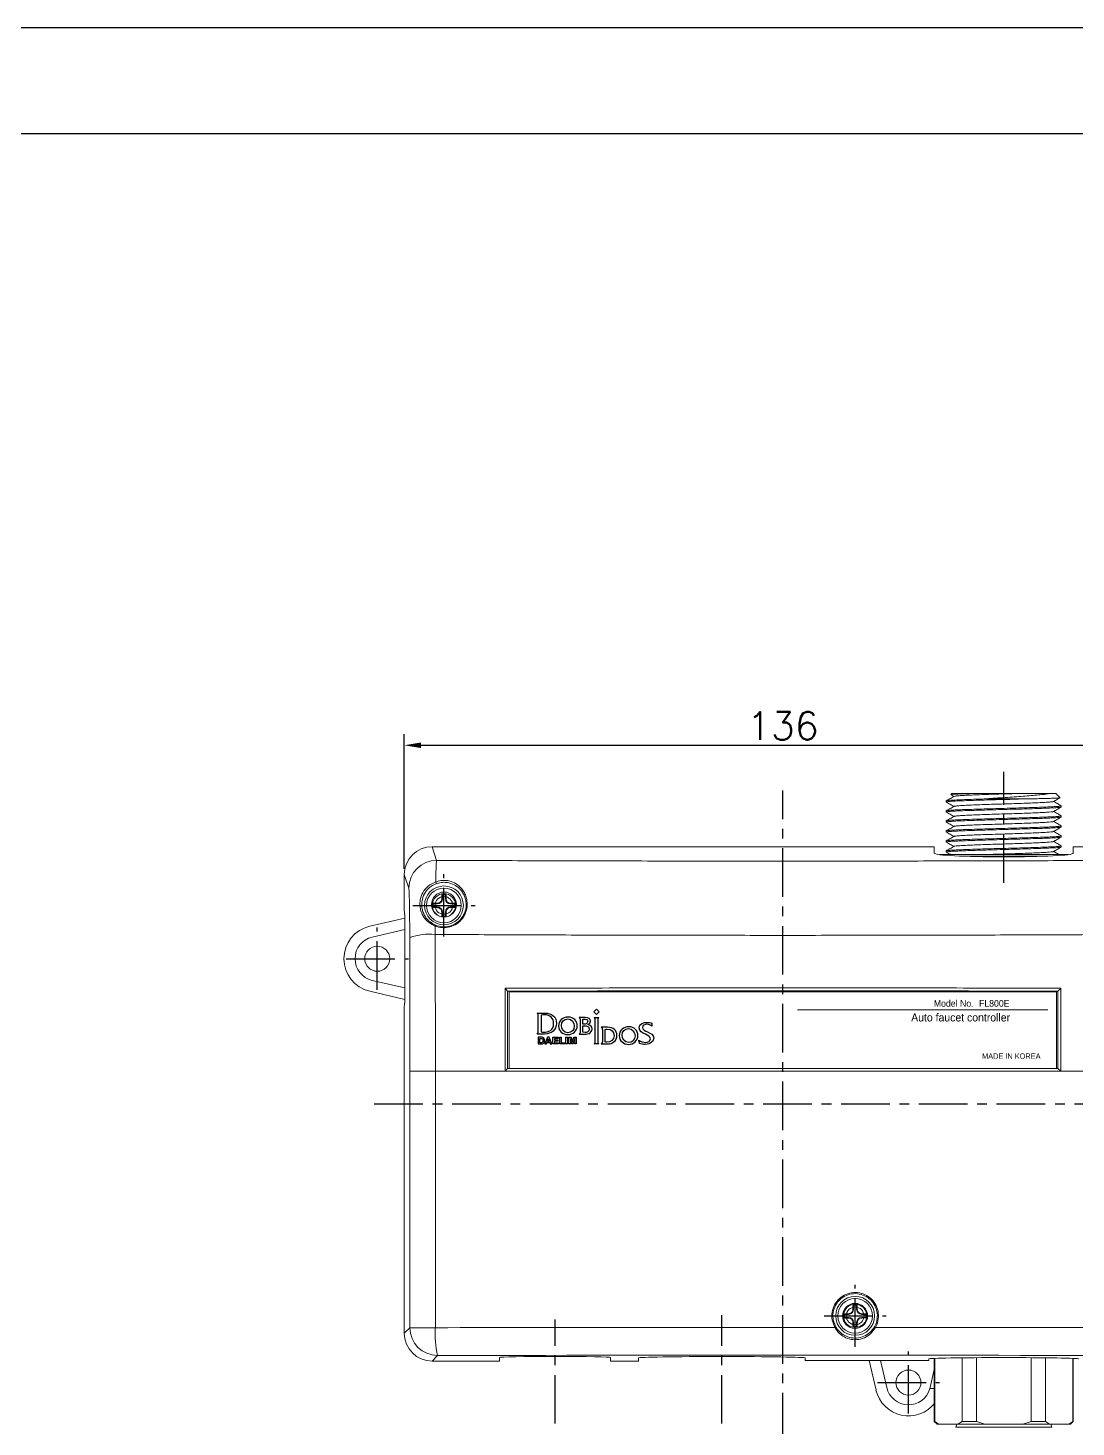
# Model space of a CAD drawing. Extents: x 0 to 594, y -1608 to -1188.
# Drawn here: x 307.3 to 495.9, y -1439.7 to -1188 of the extents above; entities that cross this region are included whole.
import ezdxf

# ---------------------------------------------------------------- set-up
doc = ezdxf.new("R2010")
doc.units = 0
doc.header["$LTSCALE"] = 7
doc.header["$MEASUREMENT"] = 0
doc.linetypes.add('CENTER', pattern=[2, 1.25, -0.25, 0.25, -0.25])
doc.layers.get('0').update_dxf_attribs({"color": 2, "linetype": 'CONTINUOUS'})
for name, color, linetype in [('D', 2, 'CONTINUOUS'), ('TXT', 4, 'CONTINUOUS'), ('기본값', 18, 'CONTINUOUS'), ('레이어 1', 18, 'CONTINUOUS')]:
    doc.layers.add(name, color=color, linetype=linetype)
doc.styles.add('GHS', font='romans', dxfattribs={"bigfont": 'ghs'})
doc.styles.add('굴림', font='')
doc.styles.get('굴림').set_extended_font_data('Gulim')

# ---------------------------------------------------------------- blocks, each defined once
blk = doc.blocks.new('BORDER')
blk.add_line((1, 1), (0, 1))
blk = doc.blocks.new('A$C4A8A4CB0')
at = {"color": 7, "linetype": 'Continuous', "lineweight": 15}
for p, q in [((3.23, 5.42), (3.12, 5.53)), ((3.23, 5.42), (3.23, 4.7)), ((3.77, 5.42), (3.23, 5.42)), ((3.77, 5.42), (3.88, 5.53)), ((3.77, 5.42), (3.77, 4.7)), ((1.58, 3.77), (1.47, 3.88)), ((1.58, 3.23), (1.47, 3.12)), ((1.58, 3.77), (2.3, 3.77)), ((1.58, 3.77), (1.58, 3.23)), ((1.58, 3.23), (2.3, 3.23)), ((2.3, 3.77), (2.3, 3.89)), ((2.3, 3.23), (2.3, 3.11)), ((3.23, 4.7), (3.11, 4.7)), ((3.77, 4.7), (3.89, 4.7)), ((4.7, 3.77), (4.7, 3.89)), ((4.7, 3.77), (5.42, 3.77)), ((4.7, 3.23), (4.7, 3.11)), ((4.7, 3.23), (5.42, 3.23)), ((5.42, 3.77), (5.53, 3.88)), ((5.42, 3.77), (5.42, 3.23)), ((5.42, 3.23), (5.53, 3.12)), ((3.23, 2.3), (3.11, 2.3)), ((3.23, 1.58), (3.12, 1.47)), ((3.23, 2.3), (3.23, 1.58)), ((3.23, 1.58), (3.77, 1.58)), ((3.77, 2.3), (3.89, 2.3)), ((3.77, 2.3), (3.77, 1.58)), ((3.77, 1.58), (3.88, 1.47))]:
    blk.add_line(p, q, dxfattribs=at)
for radius in [3.5, 3.12]:
    blk.add_circle((3.5, 3.5), radius, dxfattribs=at)
for centre, radius, start, end in [((105.37, 3.61), 102.27, 178.9265, 179.392), ((3.5, -104.14), 109.67, 89.8011, 90.1989), ((-98.3, 3.62), 102.2, 0.6078, 1.0736), ((3.38, -98.34), 102.23, 90.6078, 91.0734), ((111.14, 3.5), 109.67, 179.8011, 180.1989), ((3.38, 105.2), 102.1, 268.9261, 269.3924), ((2.3, 4.7), 0.931, 270, 0), ((2.3, 2.3), 0.931, 0, 90), ((4.7, 4.7), 0.931, 180, 270), ((4.7, 2.3), 0.931, 90, 180), ((3.62, -98.33), 102.23, 88.9266, 89.3922), ((3.62, 105.2), 102.09, 270.6076, 271.0739), ((-104.14, 3.5), 109.67, 359.8011, 0.1989), ((105.37, 3.39), 102.27, 180.608, 181.0735), ((3.5, 110.87), 109.4, 269.8006, 270.1994), ((-98.29, 3.38), 102.19, 358.9264, 359.3922)]:
    blk.add_arc(centre, radius, start, end, dxfattribs=at)
for points, knots in [([(2.3, 3.89), (2.39, 3.9), (2.57, 3.92), (2.81, 4.06), (2.99, 4.26), (3.09, 4.49), (3.1, 4.64), (3.11, 4.7)], [0, 0, 0, 0, 0.214292, 0.428954, 0.638705, 0.846492, 1, 1, 1, 1]), ([(3.11, 2.3), (3.1, 2.39), (3.08, 2.57), (2.94, 2.81), (2.74, 2.99), (2.51, 3.09), (2.36, 3.1), (2.3, 3.11)], [0, 0, 0, 0, 0.214291, 0.428953, 0.638705, 0.846493, 1, 1, 1, 1]), ([(3.89, 4.7), (3.9, 4.61), (3.92, 4.43), (4.06, 4.19), (4.26, 4.01), (4.49, 3.91), (4.64, 3.9), (4.7, 3.89)], [0, 0, 0, 0, 0.214292, 0.428955, 0.638705, 0.846494, 1, 1, 1, 1]), ([(4.7, 3.11), (4.61, 3.1), (4.43, 3.08), (4.19, 2.94), (4.01, 2.74), (3.91, 2.51), (3.9, 2.36), (3.89, 2.3)], [0, 0, 0, 0, 0.214291, 0.428955, 0.638704, 0.846494, 1, 1, 1, 1])]:
    blk.add_open_spline(points, degree=3, knots=knots, dxfattribs=at)
blk = doc.blocks.new('A$C0E09334F')
at = {"color": 5}
blk.add_blockref('A$C4A8A4CB0', (-3.5, -3.5), dxfattribs=at)
blk = doc.blocks.new('A$C41BB2C84')
at = {"layer": '기본값', "color": 3}
for p, q in [((5.05, 9.98), (6.38, 9.98)), ((5.24, 9.21), (5.24, 9.3)), ((5.24, 7), (5.24, 9.21)), ((5.78, 9.58), (5.75, 9.57)), ((5.75, 9.57), (5.75, 6.57)), ((13.67, 9.18), (12.59, 9.18)), ((12.59, 9.18), (12.59, 9.16)), ((12.79, 8.53), (12.79, 6.81)), ((13.26, 8.86), (13.56, 8.89)), ((13.26, 7.96), (13.26, 8.86)), ((13.41, 7.96), (13.26, 7.96)), ((13.26, 7.66), (13.58, 7.68)), ((13.26, 6.53), (13.26, 7.66)), ((15.28, 9.16), (15.28, 9.18)), ((15.28, 9.18), (16.15, 9.18)), ((15.48, 5.05), (15.48, 8.53)), ((15.95, 8.53), (15.95, 5.05)), ((16.15, 9.18), (16.15, 9.16)), ((25.68, 8.18), (25.68, 7.63)), ((6.35, 6.19), (5.02, 6.19)), ((5.24, 6.9), (5.24, 7)), ((5.82, 5.61), (5.24, 5.61)), ((5.24, 5.61), (5.24, 4.41)), ((5.51, 4.62), (5.51, 5.41)), ((5.51, 5.41), (5.77, 5.41)), ((5.75, 6.57), (5.78, 6.57)), ((10.75, 4.41), (10.75, 5.61)), ((10.75, 5.61), (11.16, 5.61)), ((11.26, 4.41), (11.01, 5.42)), ((11.01, 5.22), (11.01, 4.41)), ((11.16, 5.61), (11.4, 4.67)), ((11.4, 4.67), (11.65, 5.61)), ((11.79, 5.42), (11.54, 4.41)), ((11.65, 5.61), (12.05, 5.61)), ((11.79, 4.41), (11.79, 5.22)), ((12.05, 5.61), (12.05, 4.41)), ((12.59, 6.17), (12.59, 6.16)), ((12.59, 6.16), (13.34, 6.16)), ((13.65, 6.49), (13.26, 6.53)), ((17.7, 7.42), (16.58, 7.42)), ((16.58, 7.42), (16.58, 7.41)), ((16.78, 6.8), (16.78, 5.07)), ((17.25, 4.77), (17.25, 7.04)), ((5.24, 4.41), (5.82, 4.41)), ((5.77, 4.62), (5.51, 4.62)), ((11.01, 4.41), (10.75, 4.41)), ((11.54, 4.41), (11.26, 4.41)), ((12.05, 4.41), (11.79, 4.41)), ((15.28, 4.41), (15.28, 4.42)), ((16.15, 4.41), (15.28, 4.41)), ((16.15, 4.42), (16.15, 4.41)), ((16.58, 4.42), (16.58, 4.41)), ((16.58, 4.41), (17.68, 4.41))]:
    blk.add_line(p, q, dxfattribs=at)
for points in [[(16.2, 10.17), (15.72, 9.69), (15.23, 10.17), (15.72, 10.65), (16.2, 10.17)], [(6.41, 4.41), (6.71, 4.41), (6.8, 4.66), (7.29, 4.66), (7.38, 4.41), (7.68, 4.41), (7.21, 5.61), (6.89, 5.61), (6.41, 4.41)], [(7.05, 5.34), (7.22, 4.86), (6.87, 4.86), (7.05, 5.34)], [(8.83, 5.4), (8.14, 5.4), (8.14, 5.14), (8.77, 5.14), (8.77, 4.94), (8.14, 4.94), (8.14, 4.62), (8.86, 4.62), (8.86, 4.41), (7.86, 4.41), (7.86, 5.61), (8.83, 5.61), (8.83, 5.4)], [(9.1, 5.61), (9.38, 5.61), (9.38, 4.62), (10.05, 4.62), (10.05, 4.41), (9.1, 4.41), (9.1, 5.61)], [(10.49, 4.41), (10.21, 4.41), (10.21, 5.61), (10.49, 5.61), (10.49, 4.41)]]:
    blk.add_lwpolyline(points, dxfattribs=at)
for points in [[(5.24, 9.4), (5.24, 9.62), (5.22, 9.87), (5.05, 9.98)], [(5.24, 9.3), (5.24, 9.33), (5.24, 9.36), (5.24, 9.4)], [(6.34, 9.65), (6.16, 9.65), (5.98, 9.62), (5.78, 9.58)], [(6.23, 6.52), (7.05, 6.52), (8, 6.92), (8, 8.05)], [(8, 8.05), (8, 9.08), (7.41, 9.65), (6.34, 9.65)], [(8.52, 8.12), (8.52, 6.98), (7.63, 6.19), (6.35, 6.19)], [(6.38, 9.98), (7.7, 9.98), (8.52, 9.27), (8.52, 8.12)], [(10.6, 9.25), (9.64, 9.28), (8.88, 8.55), (8.88, 7.68)], [(8.88, 7.68), (8.88, 6.74), (9.65, 6.09), (10.56, 6.09)], [(9.41, 7.72), (9.41, 8.41), (9.86, 8.92), (10.57, 8.92)], [(10.58, 6.42), (9.86, 6.42), (9.41, 7.08), (9.41, 7.72)], [(10.56, 6.09), (11.47, 6.09), (12.25, 6.76), (12.25, 7.7)], [(10.57, 8.92), (11.3, 8.92), (11.72, 8.28), (11.72, 7.61)], [(11.72, 7.61), (11.72, 6.92), (11.28, 6.42), (10.58, 6.42)], [(12.25, 7.7), (12.25, 8.53), (11.57, 9.26), (10.6, 9.25)], [(12.59, 9.16), (12.82, 9.08), (12.79, 8.74), (12.79, 8.53)], [(14.13, 8.44), (14.13, 8.06), (13.71, 7.96), (13.41, 7.96)], [(13.56, 8.89), (13.84, 8.92), (14.13, 8.75), (14.13, 8.44)], [(13.58, 7.68), (13.98, 7.7), (14.41, 7.51), (14.41, 7.06)], [(14.63, 8.51), (14.63, 8.92), (14.28, 9.18), (13.67, 9.18)], [(14.17, 7.92), (14.43, 8.03), (14.63, 8.2), (14.63, 8.51)], [(14.92, 7.1), (14.92, 7.55), (14.59, 7.83), (14.17, 7.92)], [(15.48, 8.53), (15.48, 8.74), (15.51, 9.08), (15.28, 9.16)], [(16.15, 9.16), (15.92, 9.08), (15.95, 8.74), (15.95, 8.53)], [(23.41, 7.32), (23.41, 8.04), (24.18, 8.3), (24.84, 8.3)], [(24.8, 7.95), (24.43, 7.95), (24, 7.8), (24, 7.38)], [(25.68, 7.63), (25.45, 7.82), (25.11, 7.95), (24.8, 7.95)], [(24.84, 8.3), (25.14, 8.3), (25.42, 8.26), (25.68, 8.18)], [(5.02, 6.19), (5.22, 6.36), (5.24, 6.57), (5.24, 6.81)], [(5.24, 6.81), (5.24, 6.84), (5.24, 6.87), (5.24, 6.9)], [(5.77, 5.41), (5.9, 5.41), (5.99, 5.37), (6.03, 5.31)], [(5.78, 6.57), (5.92, 6.54), (6.07, 6.52), (6.23, 6.52)], [(6.03, 5.59), (5.97, 5.6), (5.9, 5.61), (5.82, 5.61)], [(6.25, 5.43), (6.2, 5.51), (6.12, 5.56), (6.03, 5.59)], [(6.03, 5.31), (6.07, 5.24), (6.09, 5.15), (6.09, 5.02)], [(6.35, 5.24), (6.33, 5.31), (6.3, 5.37), (6.25, 5.43)], [(6.27, 4.63), (6.34, 4.74), (6.38, 4.88), (6.38, 5.04)], [(6.38, 5.04), (6.38, 5.1), (6.37, 5.17), (6.35, 5.24)], [(11.01, 5.42), (11.01, 5.4), (11.01, 5.36), (11.01, 5.32)], [(11.01, 5.32), (11.01, 5.28), (11.01, 5.25), (11.01, 5.22)], [(11.79, 5.32), (11.79, 5.36), (11.79, 5.4), (11.79, 5.42)], [(11.79, 5.22), (11.79, 5.25), (11.79, 5.28), (11.79, 5.32)], [(12.79, 6.81), (12.79, 6.59), (12.82, 6.26), (12.59, 6.17)], [(13.34, 6.16), (13.69, 6.16), (14.05, 6.15), (14.37, 6.3)], [(14.41, 7.06), (14.41, 6.63), (14.03, 6.45), (13.65, 6.49)], [(14.37, 6.3), (14.68, 6.45), (14.92, 6.75), (14.92, 7.1)], [(15.28, 4.42), (15.51, 4.5), (15.48, 4.84), (15.48, 5.05)], [(15.95, 5.05), (15.95, 4.84), (15.92, 4.51), (16.15, 4.42)], [(16.58, 7.41), (16.81, 7.34), (16.78, 7.01), (16.78, 6.8)], [(16.78, 5.07), (16.78, 4.8), (16.81, 4.58), (16.58, 4.42)], [(17.25, 7.04), (17.39, 7.07), (17.53, 7.09), (17.66, 7.09)], [(18.88, 5.89), (18.88, 5.09), (18.27, 4.74), (17.58, 4.74)], [(17.66, 7.09), (18.43, 7.09), (18.88, 6.69), (18.88, 5.89)], [(17.68, 4.41), (18.71, 4.41), (19.4, 5.04), (19.4, 5.94)], [(19.4, 5.94), (19.4, 6.85), (18.75, 7.42), (17.7, 7.42)], [(21.53, 7.5), (20.57, 7.52), (19.81, 6.8), (19.81, 5.92)], [(19.81, 5.92), (19.81, 4.98), (20.58, 4.33), (21.48, 4.33)], [(20.33, 5.97), (20.33, 6.66), (20.79, 7.17), (21.5, 7.17)], [(21.51, 4.66), (20.79, 4.66), (20.33, 5.32), (20.33, 5.97)], [(21.48, 4.33), (22.4, 4.33), (23.17, 5.01), (23.17, 5.95)], [(21.5, 7.17), (22.22, 7.17), (22.65, 6.52), (22.65, 5.86)], [(22.65, 5.86), (22.65, 5.17), (22.2, 4.66), (21.51, 4.66)], [(23.17, 5.95), (23.17, 6.77), (22.49, 7.51), (21.53, 7.5)], [(23.47, 4.5), (23.46, 4.53), (23.36, 4.97), (23.33, 5.11)], [(23.33, 5.11), (23.67, 4.84), (24.12, 4.68), (24.55, 4.68)], [(24.51, 6.18), (23.97, 6.42), (23.41, 6.67), (23.41, 7.32)], [(24, 7.38), (24, 6.99), (24.45, 6.78), (24.92, 6.57)], [(26.02, 5.51), (26.02, 4.94), (25.43, 4.33), (24.49, 4.33)], [(25.42, 5.33), (25.42, 5.77), (24.98, 5.97), (24.51, 6.18)], [(24.55, 4.68), (24.92, 4.68), (25.42, 4.91), (25.42, 5.33)], [(24.92, 6.57), (25.46, 6.32), (26.02, 6.07), (26.02, 5.51)], [(6.05, 4.79), (6, 4.68), (5.9, 4.62), (5.77, 4.62)], [(5.82, 4.41), (6.02, 4.41), (6.17, 4.48), (6.27, 4.63)], [(6.09, 5.02), (6.09, 4.93), (6.08, 4.86), (6.05, 4.79)], [(17.58, 4.74), (17.47, 4.74), (17.36, 4.75), (17.25, 4.77)], [(24.49, 4.33), (24.12, 4.33), (23.78, 4.39), (23.47, 4.5)]]:
    blk.add_open_spline(points, degree=3, dxfattribs=at)
at = {"layer": '레이어 1', "color": 3, "lineweight": 0}
blk.add_lwpolyline([(98.5, 0), (0, 0), (0, 13.8), (98.5, 13.8), (98.5, 0)], dxfattribs=at)
at = {"layer": '레이어 1', "color": 3, "lineweight": 9}
blk.add_lwpolyline([(51.88, 10.55), (96.92, 10.55)], dxfattribs=at)
at = {"layer": '레이어 1', "color": 3, "attachment_point": 7, "style": '굴림'}
for s, insert, char_height in [('{\\fHYGothic-Medium|b0|i0|c0|p34;Model No\\H0.8x;.\\H1.5x;  \\fHYGothic-Medium|b0|i0|c129|p34;\\H0.83372x;FL800E}', (76.42, 11.09), 1.19945), ('\\fHYGothic-Medium|b0|i0|c0|p34;\\W1;Auto faucet controller', (72.35, 8.44), 1.4393)]:
    blk.add_mtext(s, dxfattribs=dict(at, insert=insert, char_height=char_height))
at = {"layer": '레이어 1', "color": 3, "insert": (85.1, 1.73), "char_height": 0.9596, "attachment_point": 7}
blk.add_mtext('\\fHYGothic-Medium|b0|i0|c0|p34;\\W1;MADE IN KOREA', dxfattribs=at)

msp = doc.modelspace()

# ---------------------------------------------------------------- linework, layer by layer
at = {"color": 1, "linetype": 'CENTER'}
for p, q in [((482.93, -1341.78), (482.93, -1321.82)), ((443.18, -1442.32), (443.18, -1325.18)), ((382.18, -1351.45), (382.18, -1340.26)), ((376.59, -1345.86), (387.78, -1345.86)), ((370.18, -1361.05), (370.18, -1349.86)), ((364.59, -1355.46), (375.78, -1355.46)), ((369.65, -1381.57), (516.71, -1381.57)), ((456.18, -1425.3), (456.18, -1414.11)), ((432.18, -1439.1), (432.18, -1419.56)), ((402.18, -1439.1), (402.18, -1420.38)), ((450.59, -1419.71), (461.78, -1419.71)), ((465.78, -1437.3), (465.78, -1426.11)), ((460.19, -1431.71), (471.38, -1431.71))]:
    msp.add_line(p, q, dxfattribs=at)
at = {"color": 7, "linetype": 'Continuous', "lineweight": 15}
for p, q in [((473.58, -1325.71), (473.38, -1325.9)), ((473.39, -1325.93), (473.95, -1326.26)), ((473.58, -1325.71), (479.05, -1325.71)), ((491.36, -1325.71), (492.28, -1325.71)), ((493.04, -1326.47), (492.28, -1325.71)), ((472.58, -1327.06), (472.58, -1327.26)), ((472.58, -1328.86), (472.58, -1329.06)), ((493.28, -1328.16), (493.28, -1327.96)), ((472.58, -1330.66), (472.58, -1330.86)), ((493.28, -1329.96), (493.28, -1329.76)), ((472.58, -1332.46), (472.58, -1332.66)), ((493.28, -1331.76), (493.28, -1331.56)), ((493.28, -1333.56), (493.28, -1333.36)), ((380.04, -1335.3), (380.86, -1337.76)), ((470.43, -1335.3), (380.04, -1335.3)), ((470.43, -1335.3), (470.43, -1336.48)), ((472.58, -1334.26), (472.58, -1334.46)), ((472.58, -1336.06), (472.58, -1336.26)), ((493.28, -1335.36), (493.28, -1335.16)), ((506.32, -1335.3), (495.43, -1335.3)), ((495.43, -1336.48), (495.43, -1335.3)), ((471.31, -1336.71), (494.25, -1336.71)), ((490.35, -1337.01), (475.52, -1337.01)), ((494.56, -1336.71), (494.25, -1336.71)), ((375.86, -1342.75), (375.05, -1340.3)), ((375.05, -1340.3), (375.05, -1346.46)), ((375.17, -1348.15), (368.84, -1349.61)), ((375.07, -1347.46), (375.17, -1347.46)), ((375.17, -1347.46), (375.17, -1363.46)), ((369.28, -1351.56), (375.17, -1350.2)), ((368.84, -1361.3), (375.17, -1362.76)), ((375.17, -1360.71), (369.28, -1359.35)), ((393.18, -1375.71), (393.18, -1360.78)), ((393.18, -1360.78), (393.65, -1361.31)), ((393.65, -1361.31), (393.65, -1375.21)), ((493.18, -1360.82), (492.68, -1361.31)), ((492.68, -1375.21), (492.68, -1361.31)), ((493.18, -1360.78), (493.18, -1375.71)), ((375.17, -1363.46), (375.07, -1363.46)), ((375.05, -1364.46), (375.05, -1422.84)), ((380.64, -1375.71), (376.05, -1375.71)), ((376.05, -1421.84), (376.05, -1375.71)), ((380.64, -1375.71), (393.18, -1375.71)), ((380.64, -1375.71), (380.64, -1421.84)), ((393.65, -1375.21), (393.18, -1375.71)), ((492.68, -1375.21), (493.18, -1375.67)), ((493.18, -1375.71), (505.73, -1375.71)), ((375.05, -1422.84), (376.05, -1421.84)), ((376.05, -1421.84), (380.64, -1421.84)), ((381.05, -1426.84), (380.05, -1427.84)), ((380.05, -1427.84), (392.18, -1427.84)), ((392.18, -1427.19), (392.18, -1427.84)), ((412.18, -1427.19), (412.18, -1427.84)), ((412.18, -1427.84), (417.18, -1427.84)), ((417.18, -1427.28), (417.18, -1427.84)), ((447.18, -1427.28), (447.18, -1427.72)), ((447.18, -1427.72), (469.43, -1427.72)), ((458.71, -1427.72), (459.94, -1433.05)), ((461.88, -1432.6), (460.76, -1427.72)), ((469.43, -1427.72), (469.43, -1427.45)), ((469.68, -1432.6), (470.43, -1429.34)), ((470.43, -1427.36), (470.43, -1438.71)), ((470.52, -1427.36), (470.52, -1438.71)), ((475.42, -1438.71), (475.42, -1427.25)), ((478.03, -1427.23), (478.03, -1438.71)), ((487.83, -1438.71), (487.83, -1427.23)), ((490.44, -1427.25), (490.44, -1438.71)), ((495.34, -1438.71), (495.34, -1427.36)), ((495.43, -1438.71), (495.43, -1427.36)), ((469.63, -1432.79), (470.43, -1432.79)), ((495.34, -1433.71), (495.43, -1433.71)), ((470.43, -1438.71), (470.93, -1439.21)), ((470.43, -1438.71), (470.52, -1438.71)), ((471.26, -1439.21), (470.52, -1438.71)), ((471.26, -1439.21), (470.93, -1439.21)), ((474.69, -1439.21), (471.26, -1439.21)), ((474.46, -1439.21), (474.28, -1439.71)), ((491.58, -1439.71), (474.28, -1439.71)), ((475.42, -1438.71), (474.69, -1439.21)), ((479.5, -1439.21), (474.69, -1439.21)), ((475.42, -1438.71), (478.03, -1438.71)), ((479.5, -1439.21), (478.03, -1438.71)), ((486.36, -1439.21), (479.5, -1439.21)), ((487.83, -1438.71), (486.36, -1439.21)), ((491.18, -1439.21), (486.36, -1439.21)), ((487.83, -1438.71), (490.44, -1438.71)), ((491.18, -1439.21), (490.44, -1438.71)), ((494.61, -1439.21), (491.18, -1439.21)), ((491.58, -1439.71), (491.4, -1439.21)), ((495.34, -1438.71), (494.61, -1439.21)), ((494.93, -1439.21), (494.61, -1439.21)), ((494.93, -1439.21), (495.43, -1438.71))]:
    msp.add_line(p, q, dxfattribs=at)
at = {"color": 3, "linetype": 'Continuous', "lineweight": 15}
msp.add_line((486.45, -1326.71), (479.4, -1326.71), dxfattribs=at)
at = {"color": 5}
msp.add_line((402.18, -1432.71), (402.18, -1432.71), dxfattribs=at)
at = {"color": 7, "linetype": 'Continuous', "lineweight": 15}
for centre, radius in [((382.18, -1345.71), 2.25), ((382.18, -1345.86), 2.1), ((382.18, -1345.86), 1.6), ((370.18, -1355.46), 2.25), ((456.18, -1419.71), 2.25), ((456.18, -1419.71), 2.1), ((456.18, -1419.71), 1.6), ((465.78, -1431.71), 2.25)]:
    msp.add_circle(centre, radius, dxfattribs=at)
for centre, radius, start, end in [((380.87, -1342.76), 5, 90.0264, 179.9038), ((380.45, -1341.86), 0.354, 344.3032, 42.6327), ((370.18, -1355.46), 6, 102.9708, 257.0263), ((370.18, -1355.46), 4, 102.9708, 257.0263), ((379.6, -1362), 10.96, 84.6837, 109.0278), ((380.89, -1349.64), 0.279, 130.345, 165.749), ((381.05, -1421.84), 5, 180.0205, 269.9795), ((396.76, -1423.03), 16.17, 175.7814, 193.6288), ((448.59, -1414.8), 8.03, 299.4522, 300.8636), ((457.44, -1425.86), 4.71, 59.5359, 62.0141), ((465.78, -1431.71), 6, 192.9722, 322.2045), ((465.78, -1431.71), 4, 192.9722, 344.2499), ((465.78, -1431.71), 4, 344.2499, 347.0278)]:
    msp.add_arc(centre, radius, start, end, dxfattribs=at)
for centre, major_axis, ratio, start_param, end_param in [((380.05, -1340.31), (-1.58, 4.75), 0.998478, -0.32105, 1.248833), ((482.93, -1336.48), (12.5, 0), 0.052408, 3.141593, 6.283185), ((375.07, -1346.46), (0, 1), 0.017455, 1.570796, 3.141593), ((375.07, -1364.46), (0, 1), 0.017455, 0, 1.570796), ((443.18, -1434.97), (760, 0), 0.01734, 1.558483, 1.653182), ((443.18, -1434.97), (760, 0), 0.01734, 1.48841, 1.54889), ((380.05, -1422.84), (3.54, 3.54), 0.999695, 2.356347, 3.926839), ((443.18, -1439.97), (-755, 0), 0.017455, 4.630003, 4.794775), ((402.18, -1427.19), (-10, 0), 0.017455, 3.141593, 6.283185), ((432.18, -1427.28), (-15, 0), 0.017455, 3.141593, 6.283185), ((482.93, -1427.45), (-13.5, 0), 0.017455, 3.141593, 6.283185)]:
    msp.add_ellipse(centre, major_axis=major_axis, ratio=ratio, start_param=start_param, end_param=end_param, dxfattribs=at)
for points, knots in [([(473.98, -1326.24), (473.75, -1326.37), (473.29, -1326.64), (472.83, -1326.91), (472.59, -1327.04)], [0, 0, 0, 0, 0.499937, 1, 1, 1, 1]), ([(479.05, -1325.71), (479.46, -1325.71), (480.36, -1325.71), (481.84, -1325.71), (483.32, -1325.71), (484.73, -1325.71), (485.56, -1325.71), (485.98, -1325.71)], [0, 0, 0, 0, 0.184026, 0.401153, 0.624598, 0.810215, 1, 1, 1, 1]), ([(485.98, -1325.71), (486.45, -1325.71), (487.4, -1325.71), (488.68, -1325.71), (489.84, -1325.71), (490.73, -1325.71), (491.18, -1325.71), (491.36, -1325.71)], [0, 0, 0, 0, 0.208672, 0.423377, 0.632001, 0.846252, 1, 1, 1, 1]), ([(472.59, -1327.27), (472.83, -1327.4), (473.28, -1327.67), (473.73, -1327.93), (473.95, -1328.06)], [0, 0, 0, 0, 0.5104395, 1, 1, 1, 1]), ([(473.98, -1328.04), (473.75, -1328.17), (473.29, -1328.44), (472.83, -1328.71), (472.59, -1328.84)], [0, 0, 0, 0, 0.499941, 1, 1, 1, 1]), ([(491.88, -1327.17), (492.11, -1327.04), (492.5, -1326.81), (492.89, -1326.59), (493.05, -1326.5)], [0, 0, 0, 0, 0.59677, 1, 1, 1, 1]), ([(491.88, -1328.97), (492.11, -1328.84), (492.58, -1328.57), (493.04, -1328.3), (493.27, -1328.17)], [0, 0, 0, 0, 0.499943, 1, 1, 1, 1]), ([(493.27, -1327.94), (493.04, -1327.81), (492.59, -1327.55), (492.13, -1327.28), (491.91, -1327.16)], [0, 0, 0, 0, 0.510345, 1, 1, 1, 1]), ([(493.27, -1329.74), (493.04, -1329.61), (492.59, -1329.35), (492.13, -1329.08), (491.91, -1328.96)], [0, 0, 0, 0, 0.5103624, 1, 1, 1, 1]), ([(472.59, -1329.07), (472.83, -1329.2), (473.28, -1329.47), (473.73, -1329.73), (473.95, -1329.86)], [0, 0, 0, 0, 0.510352, 1, 1, 1, 1]), ([(472.59, -1330.87), (472.83, -1331), (473.28, -1331.27), (473.73, -1331.53), (473.95, -1331.66)], [0, 0, 0, 0, 0.5102693, 1, 1, 1, 1]), ([(473.98, -1329.84), (473.75, -1329.97), (473.29, -1330.24), (472.83, -1330.51), (472.59, -1330.64)], [0, 0, 0, 0, 0.4999353, 1, 1, 1, 1]), ([(491.88, -1330.77), (492.11, -1330.64), (492.58, -1330.37), (493.04, -1330.1), (493.27, -1329.97)], [0, 0, 0, 0, 0.499945, 1, 1, 1, 1]), ([(493.27, -1331.54), (493.04, -1331.41), (492.59, -1331.15), (492.13, -1330.88), (491.91, -1330.76)], [0, 0, 0, 0, 0.510436, 1, 1, 1, 1]), ([(473.98, -1331.64), (473.75, -1331.77), (473.29, -1332.04), (472.83, -1332.31), (472.59, -1332.44)], [0, 0, 0, 0, 0.499937, 1, 1, 1, 1]), ([(472.6, -1332.67), (472.83, -1332.8), (473.28, -1333.07), (473.73, -1333.33), (473.95, -1333.46)], [0, 0, 0, 0, 0.510642, 1, 1, 1, 1]), ([(473.98, -1333.44), (473.75, -1333.57), (473.29, -1333.84), (472.83, -1334.11), (472.59, -1334.24)], [0, 0, 0, 0, 0.499935, 1, 1, 1, 1]), ([(491.88, -1332.57), (492.11, -1332.44), (492.58, -1332.17), (493.04, -1331.9), (493.27, -1331.77)], [0, 0, 0, 0, 0.499945, 1, 1, 1, 1]), ([(491.88, -1334.37), (492.11, -1334.24), (492.58, -1333.97), (493.04, -1333.7), (493.27, -1333.57)], [0, 0, 0, 0, 0.499944, 1, 1, 1, 1]), ([(493.27, -1333.34), (493.04, -1333.21), (492.59, -1332.95), (492.13, -1332.68), (491.91, -1332.56)], [0, 0, 0, 0, 0.510439, 1, 1, 1, 1]), ([(472.6, -1334.47), (472.83, -1334.6), (473.28, -1334.87), (473.73, -1335.13), (473.95, -1335.26)], [0, 0, 0, 0, 0.510562, 1, 1, 1, 1]), ([(473.98, -1335.24), (473.75, -1335.37), (473.29, -1335.64), (472.83, -1335.91), (472.59, -1336.04)], [0, 0, 0, 0, 0.499937, 1, 1, 1, 1]), ([(472.59, -1336.27), (472.83, -1336.4), (473.08, -1336.55), (473.33, -1336.69), (473.35, -1336.71)], [0, 0, 0, 0, 0.919329, 1, 1, 1, 1]), ([(491.88, -1336.17), (492.11, -1336.04), (492.58, -1335.77), (493.04, -1335.5), (493.27, -1335.37)], [0, 0, 0, 0, 0.499944, 1, 1, 1, 1]), ([(493.27, -1335.14), (493.04, -1335.01), (492.59, -1334.75), (492.13, -1334.48), (491.91, -1334.36)], [0, 0, 0, 0, 0.510437, 1, 1, 1, 1]), ([(492.86, -1336.71), (492.77, -1336.65), (492.45, -1336.47), (492.13, -1336.28), (491.91, -1336.16)], [0, 0, 0, 0, 0.300621, 1, 1, 1, 1]), ([(380.86, -1337.76), (380.85, -1337.84), (380.82, -1338.01), (380.78, -1338.8), (380.74, -1339.96), (380.72, -1341.01), (380.71, -1341.6), (380.71, -1341.62)], [0, 0, 0, 0, 0.2441904, 0.495488, 0.7398445, 0.9913435, 1, 1, 1, 1]), ([(380.86, -1337.76), (386.04, -1337.78), (396.4, -1337.82), (411.97, -1337.86), (427.57, -1337.89), (443.17, -1337.9), (458.77, -1337.89), (474.35, -1337.86), (489.94, -1337.82), (500.31, -1337.78), (505.5, -1337.76)], [0, 0, 0, 0, 0.124887, 0.249775, 0.374887, 0.5, 0.624887, 0.749775, 0.874887, 1, 1, 1, 1]), ([(380.71, -1341.62), (381.01, -1341.53), (381.63, -1341.34), (382.62, -1341.34), (383.68, -1341.58), (384.57, -1342.06), (385.29, -1342.72), (385.79, -1343.4), (386.15, -1344.17), (386.4, -1345.19), (386.38, -1346.24), (386.08, -1347.22), (385.63, -1348.11), (384.82, -1349.01), (383.6, -1349.69), (382.25, -1349.94), (381.23, -1349.8), (380.72, -1349.6), (380.62, -1349.57)], [0, 0, 0, 0, 0.055814, 0.111747, 0.164691, 0.248446, 0.307031, 0.365658, 0.425295, 0.484883, 0.577546, 0.624283, 0.670985, 0.752167, 0.828255, 0.904699, 0.982834, 1, 1, 1, 1]), ([(376.03, -1351.64), (376.03, -1351.46), (376.03, -1350.73), (376.02, -1349.46), (376.01, -1347.9), (375.99, -1346.49), (375.97, -1345.25), (375.95, -1344.23), (375.92, -1343.45), (375.89, -1342.92), (375.87, -1342.81), (375.86, -1342.75)], [0, 0, 0, 0, 0.038059, 0.157706, 0.277356, 0.3976, 0.517847, 0.638391, 0.758937, 0.879468, 1, 1, 1, 1]), ([(380.62, -1349.57), (380.23, -1349.38), (379.46, -1349), (378.72, -1348.21), (378.24, -1347.43), (377.96, -1346.65), (377.83, -1345.82), (377.89, -1344.78), (378.31, -1343.55), (379.29, -1342.31), (380.23, -1341.85), (380.71, -1341.62)], [0, 0, 0, 0, 0.1161697, 0.2304676, 0.3178043, 0.4051912, 0.4933035, 0.5812814, 0.7179051, 0.8559141, 1, 1, 1, 1]), ([(380.79, -1341.96), (380.35, -1342.18), (379.49, -1342.6), (378.6, -1343.77), (378.21, -1344.91), (378.16, -1345.89), (378.27, -1346.67), (378.53, -1347.4), (378.97, -1348.14), (379.64, -1348.89), (380.36, -1349.25), (380.71, -1349.43)], [0, 0, 0, 0, 0.1417998, 0.2787422, 0.4160623, 0.5053722, 0.5948147, 0.6831995, 0.7715216, 0.8856585, 1, 1, 1, 1]), ([(380.71, -1349.43), (380.8, -1349.46), (381.3, -1349.64), (382.26, -1349.78), (383.55, -1349.54), (384.71, -1348.9), (385.48, -1348.05), (385.91, -1347.23), (386.19, -1346.3), (386.21, -1345.31), (385.98, -1344.35), (385.63, -1343.63), (385.15, -1342.99), (384.47, -1342.38), (383.62, -1341.92), (382.61, -1341.7), (381.66, -1341.69), (381.08, -1341.87), (380.79, -1341.96)], [0, 0, 0, 0, 0.017146, 0.095247, 0.171601, 0.247387, 0.328002, 0.3735, 0.420794, 0.513187, 0.572081, 0.632815, 0.691095, 0.750909, 0.835221, 0.88831, 0.944217, 1, 1, 1, 1]), ([(376.05, -1375.71), (376.05, -1373.7), (376.05, -1369.69), (376.05, -1363.66), (376.04, -1357.65), (376.03, -1353.64), (376.03, -1351.64)], [0, 0, 0, 0, 0.249614, 0.499228, 0.749614, 1, 1, 1, 1]), ([(380.62, -1349.57), (380.62, -1349.81), (380.62, -1350.31), (380.62, -1350.82), (380.62, -1351.09)], [0, 0, 0, 0, 0.476345, 1, 1, 1, 1]), ([(505.75, -1351.09), (500.55, -1351.11), (490.15, -1351.16), (474.51, -1351.21), (458.86, -1351.24), (443.19, -1351.25), (427.54, -1351.24), (411.89, -1351.21), (396.24, -1351.16), (385.83, -1351.11), (380.62, -1351.09)], [0, 0, 0, 0, 0.124891, 0.249781, 0.374891, 0.5, 0.624891, 0.749781, 0.874891, 1, 1, 1, 1]), ([(380.62, -1351.09), (380.62, -1354.41), (380.63, -1360.16), (380.64, -1368.37), (380.64, -1373.26), (380.64, -1375.71)], [0, 0, 0, 0, 0.4054735, 0.7025746, 1, 1, 1, 1]), ([(493.18, -1360.78), (486.52, -1360.76), (473.2, -1360.71), (453.19, -1360.67), (433.18, -1360.67), (413.16, -1360.71), (399.84, -1360.76), (393.18, -1360.78)], [0, 0, 0, 0, 0.2, 0.4, 0.6, 0.8, 1, 1, 1, 1]), ([(492.68, -1361.31), (486.09, -1361.29), (472.9, -1361.24), (453.08, -1361.21), (433.26, -1361.21), (413.44, -1361.24), (400.25, -1361.29), (393.65, -1361.31)], [0, 0, 0, 0, 0.2, 0.4, 0.6, 0.8, 1, 1, 1, 1]), ([(393.18, -1375.71), (399.84, -1375.71), (413.16, -1375.71), (433.18, -1375.71), (453.19, -1375.71), (473.2, -1375.71), (486.52, -1375.71), (493.18, -1375.71)], [0, 0, 0, 0, 0.2, 0.4, 0.6, 0.8, 1, 1, 1, 1]), ([(393.65, -1375.21), (400.25, -1375.2), (413.44, -1375.2), (433.26, -1375.2), (453.08, -1375.2), (472.9, -1375.2), (486.09, -1375.2), (492.68, -1375.21)], [0, 0, 0, 0, 0.2, 0.4, 0.6, 0.8, 1, 1, 1, 1]), ([(452.54, -1421.79), (452.35, -1421.36), (451.96, -1420.5), (451.96, -1419.04), (452.41, -1417.69), (453.29, -1416.55), (454.5, -1415.77), (455.9, -1415.44), (457.33, -1415.58), (458.63, -1416.19), (459.66, -1417.2), (460.29, -1418.49), (460.46, -1419.91), (460.22, -1421.05), (459.92, -1421.63), (459.83, -1421.8)], [0, 0, 0, 0, 0.080636, 0.16127, 0.241904, 0.322546, 0.403198, 0.483862, 0.564536, 0.645216, 0.725889, 0.806544, 0.887176, 0.967796, 1, 1, 1, 1]), ([(459.65, -1421.7), (459.74, -1421.54), (460.02, -1420.98), (460.25, -1419.9), (460.09, -1418.55), (459.49, -1417.32), (458.51, -1416.36), (457.27, -1415.78), (455.91, -1415.64), (454.58, -1415.96), (453.43, -1416.7), (452.59, -1417.78), (452.16, -1419.08), (452.16, -1420.46), (452.53, -1421.28), (452.71, -1421.69)], [0, 0, 0, 0, 0.032205, 0.112833, 0.193473, 0.274132, 0.354803, 0.435474, 0.516137, 0.596789, 0.677435, 0.758077, 0.838717, 0.919359, 1, 1, 1, 1]), ([(459.83, -1421.8), (459.57, -1422.18), (459.05, -1422.95), (457.86, -1423.71), (456.51, -1424.07), (455.12, -1423.93), (453.89, -1423.37), (453.03, -1422.59), (452.66, -1421.99), (452.54, -1421.79)], [0, 0, 0, 0, 0.154786, 0.307115, 0.468087, 0.617506, 0.762588, 0.924354, 1, 1, 1, 1]), ([(452.71, -1421.69), (452.82, -1421.87), (453.18, -1422.43), (454, -1423.14), (455.17, -1423.64), (456.49, -1423.77), (457.77, -1423.45), (458.9, -1422.76), (459.4, -1422.05), (459.65, -1421.7)], [0, 0, 0, 0, 0.074439, 0.235288, 0.381229, 0.532385, 0.694882, 0.847206, 1, 1, 1, 1])]:
    msp.add_open_spline(points, degree=3, knots=knots, dxfattribs=at)
at = {"color": 3, "linetype": 'Continuous', "lineweight": 15}
for points, knots in [([(479.05, -1325.71), (478.59, -1325.72), (477.64, -1325.74), (476.41, -1325.77), (475.33, -1325.8), (474.47, -1325.83), (473.84, -1325.86), (473.46, -1325.89), (473.41, -1325.9), (473.39, -1325.91)], [0, 0, 0, 0, 0.14358, 0.2913, 0.434869, 0.582495, 0.72783, 0.87734, 1, 1, 1, 1]), ([(485.98, -1325.71), (485.27, -1325.73), (483.98, -1325.77), (482.02, -1325.83), (480.24, -1325.89), (478.56, -1325.95), (477.06, -1326.01), (475.8, -1326.07), (474.84, -1326.13), (474.19, -1326.18), (474.05, -1326.22), (473.98, -1326.24)], [0, 0, 0, 0, 0.132058, 0.239738, 0.348879, 0.45817, 0.565882, 0.674879, 0.78426, 0.892053, 1, 1, 1, 1]), ([(479.4, -1326.71), (479.95, -1326.67), (481.04, -1326.59), (482.74, -1326.48), (484.42, -1326.37), (486.04, -1326.25), (487.54, -1326.14), (488.88, -1326.02), (490.03, -1325.91), (490.85, -1325.8), (491.22, -1325.73), (491.36, -1325.71)], [0, 0, 0, 0, 0.116171, 0.232342, 0.348676, 0.465003, 0.580223, 0.695431, 0.810086, 0.92474, 1, 1, 1, 1]), ([(479.4, -1326.71), (478.9, -1326.72), (477.77, -1326.76), (476.18, -1326.81), (474.72, -1326.87), (473.59, -1326.93), (472.88, -1326.98), (472.55, -1327.03), (472.61, -1327.05), (472.63, -1327.06)], [0, 0, 0, 0, 0.12742, 0.2915721, 0.457683, 0.6243771, 0.7886541, 0.9545109, 1, 1, 1, 1]), ([(472.63, -1327.26), (472.61, -1327.25), (472.56, -1327.22), (472.88, -1327.18), (473.6, -1327.12), (474.73, -1327.06), (476.19, -1327.01), (477.93, -1326.95), (479.87, -1326.89), (481.93, -1326.83), (484.04, -1326.78), (485.54, -1326.73), (486.32, -1326.71), (486.45, -1326.71)], [0, 0, 0, 0, 0.029994, 0.135681, 0.240445, 0.346739, 0.452594, 0.557264, 0.663478, 0.769479, 0.874104, 0.980215, 1, 1, 1, 1]), ([(493.25, -1327.96), (493.26, -1327.96), (493.32, -1327.98), (493.02, -1328.03), (492.33, -1328.08), (491.22, -1328.14), (489.79, -1328.2), (488.07, -1328.26), (486.14, -1328.32), (484.08, -1328.38), (481.98, -1328.43), (479.91, -1328.49), (477.96, -1328.55), (476.22, -1328.61), (474.76, -1328.66), (473.62, -1328.72), (472.89, -1328.78), (472.56, -1328.82), (472.62, -1328.85), (472.63, -1328.86)], [0, 0, 0, 0, 0.013762, 0.078357, 0.142245, 0.207076, 0.271761, 0.335618, 0.400388, 0.465151, 0.529006, 0.593701, 0.658526, 0.722408, 0.787014, 0.851888, 0.915828, 0.980331, 1, 1, 1, 1]), ([(472.63, -1329.06), (472.62, -1329.05), (472.56, -1329.02), (472.9, -1328.98), (473.63, -1328.92), (474.77, -1328.86), (476.24, -1328.8), (477.98, -1328.75), (479.93, -1328.69), (481.99, -1328.63), (484.1, -1328.57), (486.16, -1328.52), (488.09, -1328.46), (489.8, -1328.4), (491.24, -1328.34), (492.34, -1328.28), (493.02, -1328.23), (493.32, -1328.18), (493.26, -1328.16), (493.25, -1328.16)], [0, 0, 0, 0, 0.020275, 0.084746, 0.148708, 0.213593, 0.27817, 0.342067, 0.406907, 0.471578, 0.535438, 0.60022, 0.664969, 0.728822, 0.793532, 0.858347, 0.922222, 0.986845, 1, 1, 1, 1]), ([(491.88, -1327.17), (491.81, -1327.19), (491.69, -1327.23), (491.05, -1327.28), (490.1, -1327.34), (488.85, -1327.4), (487.36, -1327.46), (485.69, -1327.52), (483.91, -1327.58), (482.08, -1327.63), (480.29, -1327.69), (478.61, -1327.75), (477.1, -1327.81), (475.84, -1327.86), (474.85, -1327.92), (474.24, -1327.98), (473.96, -1328.02), (473.99, -1328.04), (473.99, -1328.04)], [0, 0, 0, 0, 0.063756, 0.129986, 0.197195, 0.264252, 0.33045, 0.397595, 0.464731, 0.530927, 0.597994, 0.665196, 0.731421, 0.798395, 0.865648, 0.931932, 0.9988, 1, 1, 1, 1]), ([(491.87, -1328.97), (491.81, -1328.99), (491.7, -1329.03), (491.08, -1329.08), (490.14, -1329.14), (488.89, -1329.2), (487.41, -1329.26), (485.74, -1329.32), (483.96, -1329.37), (482.14, -1329.43), (480.34, -1329.49), (478.66, -1329.55), (477.15, -1329.6), (475.87, -1329.66), (474.88, -1329.72), (474.25, -1329.78), (473.96, -1329.82), (473.99, -1329.84), (473.99, -1329.84)], [0, 0, 0, 0, 0.0617526, 0.1279786, 0.1951786, 0.2622693, 0.328472, 0.3956045, 0.4627705, 0.5289804, 0.5960305, 0.6632574, 0.7295051, 0.7964586, 0.8637315, 0.9300476, 0.9968901, 1, 1, 1, 1]), ([(493.04, -1326.49), (493.04, -1326.49), (493.07, -1326.51), (492.85, -1326.53), (492.36, -1326.56), (491.57, -1326.59), (490.55, -1326.62), (489.29, -1326.65), (487.92, -1326.68), (486.92, -1326.7), (486.45, -1326.71)], [0, 0, 0, 0, 0.017447, 0.1574, 0.301401, 0.441748, 0.586094, 0.727623, 0.873236, 1, 1, 1, 1]), ([(493.25, -1329.76), (493.26, -1329.76), (493.33, -1329.78), (493.03, -1329.83), (492.36, -1329.88), (491.26, -1329.94), (489.84, -1330), (488.12, -1330.06), (486.2, -1330.11), (484.14, -1330.17), (482.04, -1330.23), (479.97, -1330.29), (478.02, -1330.35), (476.27, -1330.4), (474.8, -1330.46), (473.65, -1330.52), (472.91, -1330.58), (472.56, -1330.62), (472.62, -1330.65), (472.63, -1330.66)], [0, 0, 0, 0, 0.011794, 0.076416, 0.140292, 0.205107, 0.269816, 0.333669, 0.398418, 0.4632, 0.52706, 0.591731, 0.656571, 0.720467, 0.785044, 0.849929, 0.913892, 0.978362, 1, 1, 1, 1]), ([(472.63, -1330.86), (472.62, -1330.85), (472.57, -1330.82), (472.91, -1330.78), (473.66, -1330.72), (474.81, -1330.66), (476.29, -1330.6), (478.04, -1330.55), (479.99, -1330.49), (482.06, -1330.43), (484.16, -1330.37), (486.22, -1330.31), (488.14, -1330.25), (489.85, -1330.2), (491.28, -1330.14), (492.37, -1330.08), (493.04, -1330.02), (493.33, -1329.98), (493.26, -1329.96), (493.25, -1329.96)], [0, 0, 0, 0, 0.022244, 0.08668, 0.150668, 0.215563, 0.28011, 0.344022, 0.408877, 0.473521, 0.537389, 0.60219, 0.666917, 0.730769, 0.795501, 0.860298, 0.924164, 0.988813, 1, 1, 1, 1]), ([(491.87, -1330.77), (491.82, -1330.79), (491.71, -1330.83), (491.1, -1330.88), (490.17, -1330.94), (488.94, -1331), (487.46, -1331.05), (485.8, -1331.11), (484.02, -1331.17), (482.19, -1331.23), (480.4, -1331.29), (478.71, -1331.35), (477.19, -1331.4), (475.91, -1331.46), (474.9, -1331.52), (474.27, -1331.58), (473.97, -1331.62), (473.99, -1331.64), (474, -1331.64)], [0, 0, 0, 0, 0.05994, 0.126142, 0.193309, 0.260409, 0.326596, 0.393691, 0.460862, 0.527066, 0.594074, 0.661302, 0.727552, 0.79446, 0.861729, 0.928056, 0.994849, 1, 1, 1, 1]), ([(493.26, -1331.56), (493.26, -1331.56), (493.33, -1331.58), (493.05, -1331.62), (492.39, -1331.68), (491.3, -1331.74), (489.88, -1331.8), (488.18, -1331.85), (486.26, -1331.91), (484.21, -1331.97), (482.1, -1332.03), (480.03, -1332.09), (478.08, -1332.15), (476.32, -1332.2), (474.84, -1332.26), (473.68, -1332.32), (472.93, -1332.38), (472.59, -1332.42), (472.62, -1332.44), (472.62, -1332.44)], [0, 0, 0, 0, 0.00998, 0.075645, 0.140514, 0.206328, 0.272077, 0.336932, 0.402676, 0.468494, 0.533364, 0.599023, 0.664897, 0.729813, 0.795374, 0.861288, 0.92628, 0.991728, 1, 1, 1, 1]), ([(472.63, -1332.66), (472.62, -1332.65), (472.57, -1332.62), (472.93, -1332.58), (473.69, -1332.52), (474.85, -1332.46), (476.34, -1332.4), (478.09, -1332.35), (480.05, -1332.29), (482.12, -1332.23), (484.23, -1332.17), (486.28, -1332.11), (488.2, -1332.05), (489.9, -1332), (491.31, -1331.94), (492.4, -1331.88), (493.05, -1331.82), (493.33, -1331.78), (493.27, -1331.76), (493.26, -1331.76)], [0, 0, 0, 0, 0.024213, 0.088614, 0.152628, 0.217532, 0.282048, 0.345979, 0.410847, 0.475464, 0.539341, 0.604159, 0.668863, 0.732717, 0.79747, 0.862248, 0.926106, 0.990781, 1, 1, 1, 1]), ([(472.63, -1334.46), (472.62, -1334.45), (472.58, -1334.42), (472.95, -1334.37), (473.72, -1334.32), (474.89, -1334.26), (476.39, -1334.2), (478.15, -1334.14), (480.11, -1334.08), (482.19, -1334.03), (484.29, -1333.97), (486.34, -1333.91), (488.25, -1333.85), (489.95, -1333.8), (491.35, -1333.74), (492.42, -1333.68), (493.06, -1333.62), (493.34, -1333.58), (493.27, -1333.56), (493.26, -1333.56)], [0, 0, 0, 0, 0.026182, 0.090546, 0.15459, 0.219502, 0.283984, 0.347937, 0.412816, 0.477404, 0.541294, 0.606128, 0.670808, 0.734665, 0.799438, 0.864195, 0.928049, 0.992748, 1, 1, 1, 1]), ([(493.26, -1333.36), (493.27, -1333.36), (493.34, -1333.38), (493.06, -1333.42), (492.41, -1333.48), (491.34, -1333.54), (489.93, -1333.6), (488.24, -1333.65), (486.32, -1333.71), (484.27, -1333.77), (482.17, -1333.83), (480.09, -1333.89), (478.13, -1333.94), (476.37, -1334), (474.88, -1334.06), (473.71, -1334.12), (472.95, -1334.17), (472.59, -1334.22), (472.62, -1334.24), (472.62, -1334.24)], [0, 0, 0, 0, 0.007983, 0.073674, 0.138535, 0.204331, 0.270102, 0.334958, 0.400679, 0.466515, 0.531397, 0.597029, 0.662916, 0.727852, 0.793381, 0.859305, 0.924325, 0.989737, 1, 1, 1, 1]), ([(491.86, -1332.57), (491.82, -1332.59), (491.72, -1332.63), (491.12, -1332.68), (490.2, -1332.74), (488.98, -1332.8), (487.51, -1332.85), (485.85, -1332.91), (484.07, -1332.97), (482.25, -1333.03), (480.45, -1333.09), (478.76, -1333.14), (477.23, -1333.2), (475.94, -1333.26), (474.93, -1333.32), (474.28, -1333.38), (473.98, -1333.42), (474, -1333.44), (474, -1333.44)], [0, 0, 0, 0, 0.058008, 0.124196, 0.191338, 0.258454, 0.324637, 0.391702, 0.458885, 0.525093, 0.592067, 0.659302, 0.725566, 0.792436, 0.859708, 0.926058, 0.992808, 1, 1, 1, 1]), ([(472.64, -1336.26), (472.62, -1336.25), (472.58, -1336.22), (472.96, -1336.17), (473.75, -1336.12), (474.93, -1336.06), (476.44, -1336), (478.21, -1335.94), (480.17, -1335.88), (482.25, -1335.82), (484.35, -1335.77), (486.4, -1335.71), (488.31, -1335.65), (489.99, -1335.59), (491.39, -1335.53), (492.45, -1335.48), (493.08, -1335.42), (493.34, -1335.38), (493.27, -1335.36), (493.27, -1335.36)], [0, 0, 0, 0, 0.02815, 0.092476, 0.156552, 0.22147, 0.285919, 0.349895, 0.414785, 0.479343, 0.543248, 0.608096, 0.67275, 0.736613, 0.801405, 0.866141, 0.929992, 0.994714, 1, 1, 1, 1]), ([(493.27, -1335.16), (493.27, -1335.16), (493.34, -1335.18), (493.07, -1335.22), (492.44, -1335.28), (491.38, -1335.34), (489.98, -1335.39), (488.29, -1335.45), (486.38, -1335.51), (484.34, -1335.57), (482.23, -1335.62), (480.15, -1335.68), (478.19, -1335.74), (476.42, -1335.8), (474.92, -1335.86), (473.74, -1335.92), (472.97, -1335.97), (472.6, -1336.02), (472.62, -1336.04), (472.63, -1336.04)], [0, 0, 0, 0, 0.005985, 0.071702, 0.136559, 0.202335, 0.268126, 0.332987, 0.398684, 0.464537, 0.529431, 0.595035, 0.660935, 0.725893, 0.791389, 0.857321, 0.922373, 0.987748, 1, 1, 1, 1]), ([(491.86, -1334.37), (491.81, -1334.39), (491.72, -1334.42), (491.15, -1334.48), (490.24, -1334.54), (489.02, -1334.59), (487.55, -1334.65), (485.9, -1334.71), (484.13, -1334.77), (482.3, -1334.83), (480.5, -1334.88), (478.81, -1334.94), (477.28, -1335), (475.98, -1335.06), (474.96, -1335.12), (474.3, -1335.17), (473.98, -1335.21), (474, -1335.24), (474, -1335.24)], [0, 0, 0, 0, 0.055384, 0.12161, 0.188773, 0.255954, 0.322183, 0.389266, 0.456509, 0.522773, 0.589761, 0.657052, 0.72338, 0.790259, 0.857583, 0.924007, 0.990762, 1, 1, 1, 1]), ([(491.85, -1336.17), (491.82, -1336.19), (491.73, -1336.22), (491.17, -1336.27), (490.27, -1336.33), (489.06, -1336.39), (487.6, -1336.45), (485.95, -1336.51), (484.18, -1336.57), (482.36, -1336.62), (480.9, -1336.67), (480.11, -1336.7), (479.87, -1336.71)], [0, 0, 0, 0, 0.086914, 0.194477, 0.30353, 0.412679, 0.520262, 0.629178, 0.738421, 0.846074, 0.954828, 1, 1, 1, 1])]:
    msp.add_open_spline(points, degree=3, knots=knots, dxfattribs=at)
at = {"layer": 'D', "ltscale": 0.6}
for p, q in [((375.05, -1339.3), (375.05, -1315.05)), ((378.05, -1317.05), (508.32, -1317.05))]:
    msp.add_line(p, q, dxfattribs=at)
msp.add_solid([(378.05, -1316.55), (378.05, -1317.55), (375.05, -1317.05)], dxfattribs=at)
at = {"layer": 'TXT'}
msp.add_line((26, -1207), (580, -1207), dxfattribs=at)

# ---------------------------------------------------------------- block references
at = {"xscale": 594, "yscale": 420, "zscale": 594}
msp.add_blockref('BORDER', (0, -1608), dxfattribs=at)
at = {"color": 5}
for p in [(382.18, -1345.86), (456.18, -1419.71)]:
    msp.add_blockref('A$C0E09334F', p, dxfattribs=at)
msp.add_blockref('A$C41BB2C84', (393.92, -1375.2))

# ---------------------------------------------------------------- texts
at = {"layer": 'D', "ltscale": 0.6, "insert": (443.18, -1313.55), "char_height": 5, "attachment_point": 5, "style": 'GHS'}
msp.add_mtext('\\A1;136', dxfattribs=at)

doc.saveas('drawing.dxf')
